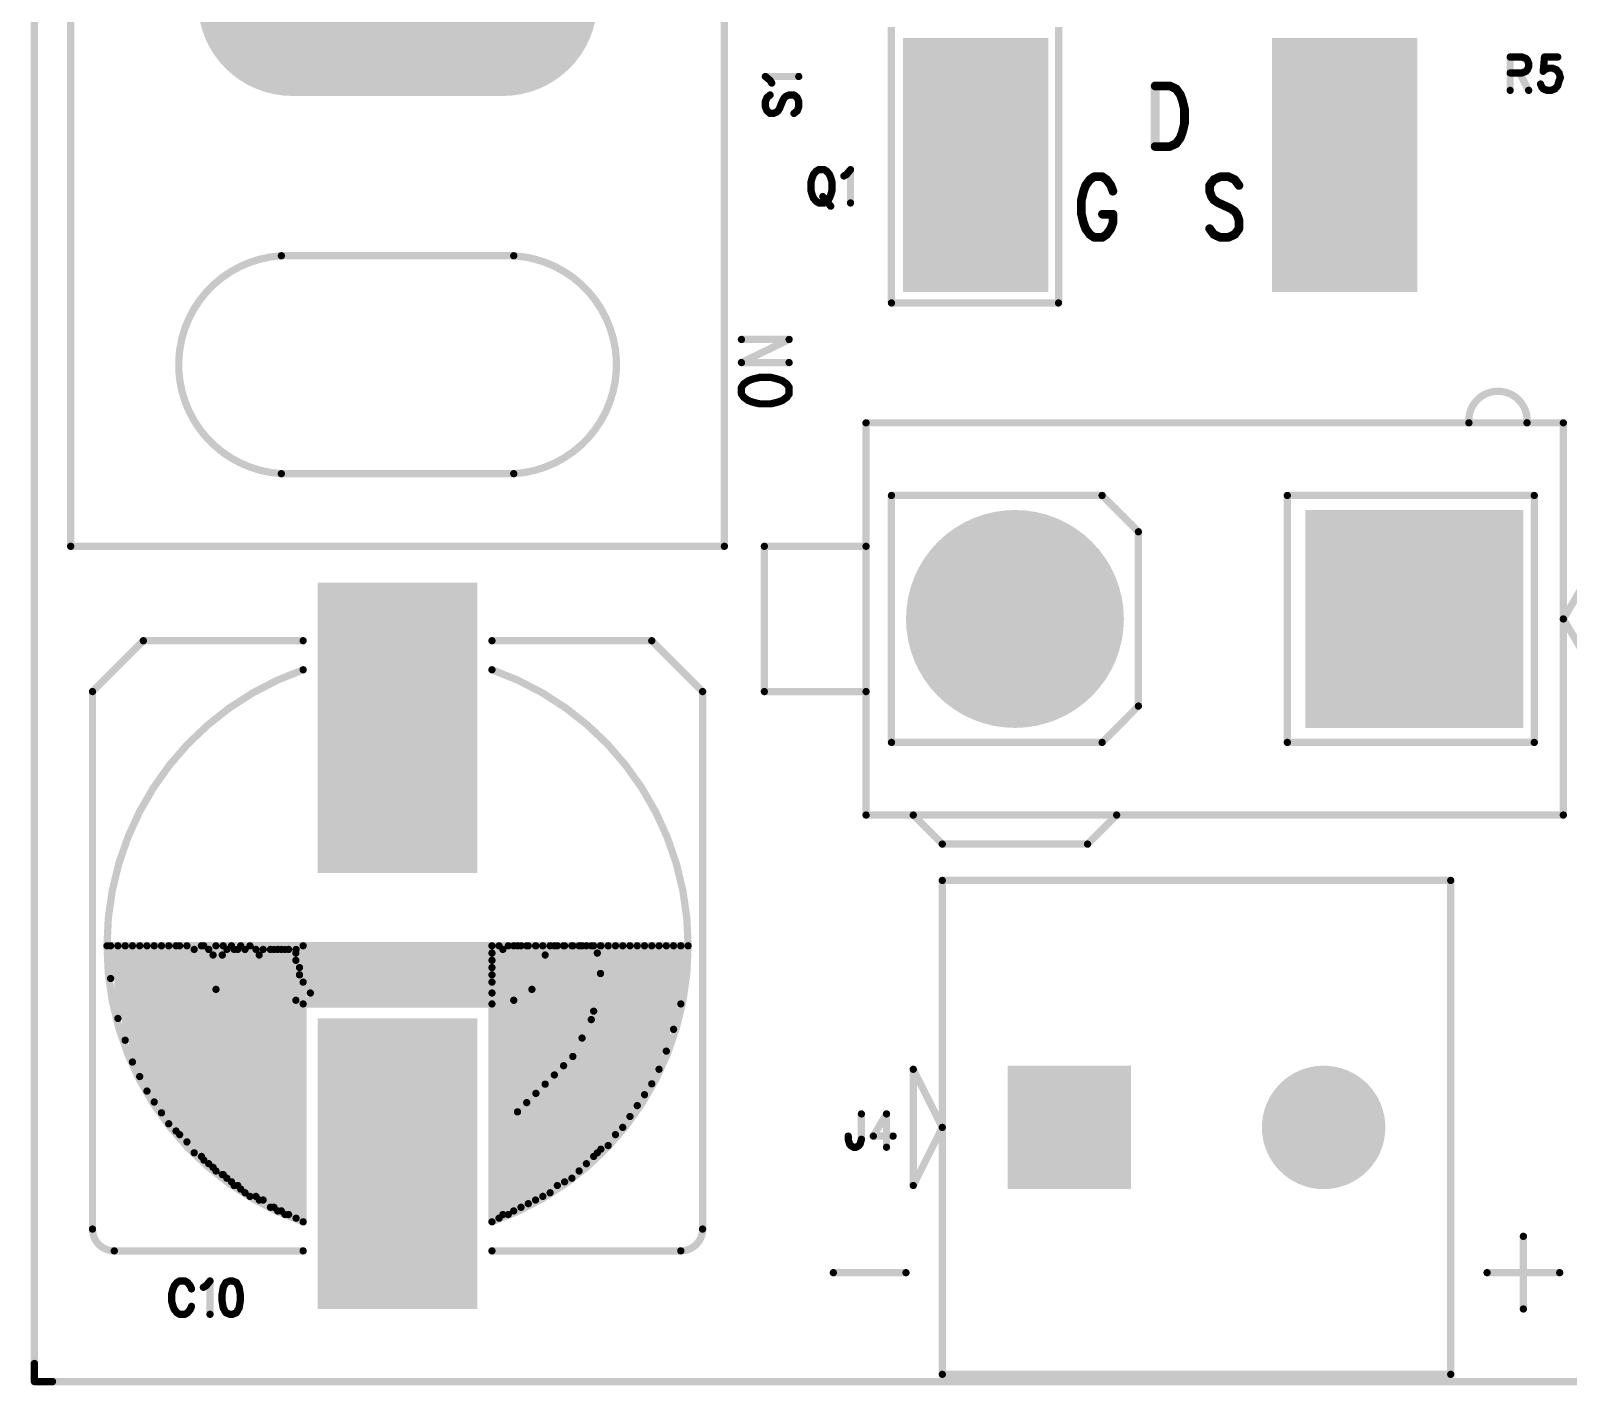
# Model space of a CAD drawing. Extents: x 100 to 134.1, y 89.8 to 141.6.
# Drawn here: x 99.95 to 121.12, y 99.95 to 118.6 of the extents above; entities that cross this region are included whole.
import ezdxf

# ---------------------------------------------------------------- set-up
doc = ezdxf.new("R2010")
doc.units = 0
doc.layers.get('0').update_dxf_attribs({"linetype": 'CONTINUOUS'})
doc.layers.add('MASK-TOP_PHO', color=10, linetype='CONTINUOUS')
doc.layers.add('SILK-TOP_PHO', color=9, linetype='CONTINUOUS')

# ---------------------------------------------------------------- blocks, each defined once
blk = doc.blocks.new('ROUND_1')
at = {"const_width": 0.050038}
blk.add_lwpolyline([(-0.025018, 0, 1), (0.025018, 0, 1)], format="xyb", close=True, dxfattribs=at)
blk = doc.blocks.new('ROUND_114')
at = {"const_width": 0.059944}
blk.add_lwpolyline([(-0.029972, 0, 1), (0.029972, 0, 1)], format="xyb", close=True, dxfattribs=at)
blk = doc.blocks.new('SQUARE_25')
blk.add_solid([(0.85001, 0.85001), (0.85001, -0.85001), (-0.85001, 0.85001), (-0.85001, -0.85001)])
blk = doc.blocks.new('ROUND_26')
at = {"const_width": 0.85001}
blk.add_lwpolyline([(-0.425006, 0, 1), (0.425006, 0, 1)], format="xyb", close=True, dxfattribs=at)
blk = doc.blocks.new('ROUND_39')
at = {"const_width": 1.499996}
blk.add_lwpolyline([(-0.749998, 0, 1), (0.749998, 0, 1)], format="xyb", close=True, dxfattribs=at)
blk = doc.blocks.new('SQUARE_168')
blk.add_solid([(1.499996, 1.499996), (1.499996, -1.499996), (-1.499996, 1.499996), (-1.499996, -1.499996)])
blk = doc.blocks.new('SQUARE_21')
blk.add_solid([(0.999998, 0.999998), (0.999998, -0.999998), (-0.999998, 0.999998), (-0.999998, -0.999998)])
blk = doc.blocks.new('ROUND_24')
at = {"const_width": 1.299972}
blk.add_lwpolyline([(-0.649986, 0, 1), (0.649986, 0, 1)], format="xyb", close=True, dxfattribs=at)
blk = doc.blocks.new('SQUARE_171')
blk.add_solid([(1.099946, 1.099946), (1.099946, -1.099946), (-1.099946, 1.099946), (-1.099946, -1.099946)])

msp = doc.modelspace()

# ---------------------------------------------------------------- linework, layer by layer
at = {"layer": 'MASK-TOP_PHO'}
for points, const_width in [([(100.000054, 141.500098), (100.000054, 100.000054)], 0.100076), ([(103.549958, 119.000016), (106.449876, 119.000016)], 2.599944), ([(112.959896, 116.000022), (112.959896, 117.499892)], 1.999996), ([(118.039896, 116.000022), (118.039896, 117.499892)], 1.999996), ([(105.000044, 108.100114), (105.000044, 109.899958)], 2.199892), ([(105.000044, 102.100126), (105.000044, 103.89997)], 2.199892), ([(100.000054, 100.24999), (100.000054, 100.000054)], 0.100076), ([(100.000054, 100.000054), (133.999986, 100.000054)], 0.100076), ([(100.000054, 100.000054), (100.24999, 100.000054)], 0.100076)]:
    msp.add_lwpolyline(points, dxfattribs=dict(at, const_width=const_width))
at = {"layer": 'SILK-TOP_PHO'}
for points, const_width in [([(100.000054, 141.500098), (100.000054, 100.000054)], 0.100076), ([(100.499926, 111.499904), (100.499926, 126.499874)], 0.100076), ([(109.499908, 126.499874), (109.499908, 111.499904)], 0.100076), ([(111.799878, 114.84991), (111.799878, 118.650004)], 0.100076), ([(114.100102, 118.650004), (114.100102, 114.84991)], 0.100076), ([(120.318276, 118.235984), (120.318276, 117.776498)], 0.100076), ([(120.318276, 118.235984), (120.481852, 118.235984)], 0.100076), ([(120.481852, 118.235984), (120.536462, 118.21414)], 0.100076), ([(120.536462, 118.21414), (120.554496, 118.192296)], 0.100076), ([(120.554496, 118.192296), (120.572784, 118.148354)], 0.100076), ([(120.572784, 118.104666), (120.554496, 118.060978)], 0.100076), ([(120.572784, 118.148354), (120.572784, 118.104666)], 0.100076), ([(120.79097, 118.235984), (120.772682, 118.039134)], 0.100076), ([(120.972834, 118.235984), (120.79097, 118.235984)], 0.100076), ([(120.79097, 118.060978), (120.84558, 118.082822)], 0.100076), ([(120.84558, 118.082822), (120.899936, 118.082822)], 0.100076), ([(120.899936, 118.082822), (120.954546, 118.060978)], 0.100076), ([(110.129574, 117.913658), (110.064042, 117.968268)], 0.100076), ([(110.064042, 117.968268), (110.523528, 117.968268)], 0.100076), ([(110.151672, 117.877336), (110.129574, 117.913658)], 0.100076), ([(120.481852, 118.01729), (120.318276, 118.01729)], 0.100076), ([(120.44553, 118.01729), (120.572784, 117.776498)], 0.100076), ([(120.536462, 118.039134), (120.481852, 118.01729)], 0.100076), ([(120.554496, 118.060978), (120.536462, 118.039134)], 0.100076), ([(120.754648, 117.820186), (120.73636, 117.864128)], 0.100076), ([(120.772682, 118.039134), (120.79097, 118.060978)], 0.100076), ([(120.954546, 118.060978), (120.990868, 118.01729)], 0.100076), ([(120.990868, 117.907816), (120.972834, 117.842284)], 0.100076), ([(120.990868, 118.01729), (121.009156, 117.951504)], 0.100076), ([(121.009156, 117.951504), (120.990868, 117.907816)], 0.100076), ([(110.085886, 117.677184), (110.064042, 117.622828)], 0.100076), ([(110.129574, 117.71376), (110.085886, 117.677184)], 0.100076), ([(110.30458, 117.640862), (110.326678, 117.677184)], 0.100076), ([(110.326678, 117.677184), (110.348522, 117.695472)], 0.100076), ([(110.348522, 117.695472), (110.39221, 117.71376)], 0.100076), ([(110.39221, 117.71376), (110.457742, 117.71376)], 0.100076), ([(110.457742, 117.71376), (110.501684, 117.677184)], 0.100076), ([(110.501684, 117.677184), (110.523528, 117.622828)], 0.100076), ([(115.4303, 117.837458), (115.4303, 117.00383)], 0.119888), ([(115.4303, 117.837458), (115.63223, 117.837458)], 0.119888), ([(115.63223, 117.837458), (115.718844, 117.79758)], 0.119888), ([(115.718844, 117.79758), (115.776502, 117.718332)], 0.119888), ([(115.776502, 117.718332), (115.805458, 117.63883)], 0.119888), ([(115.805458, 117.63883), (115.834414, 117.519958)], 0.119888), ([(120.772682, 117.798342), (120.754648, 117.820186)], 0.100076), ([(120.827292, 117.776498), (120.772682, 117.798342)], 0.100076), ([(120.881902, 117.776498), (120.827292, 117.776498)], 0.100076), ([(120.936258, 117.798342), (120.881902, 117.776498)], 0.100076), ([(120.972834, 117.842284), (120.936258, 117.798342)], 0.100076), ([(110.064042, 117.622828), (110.064042, 117.54993)], 0.100076), ([(110.064042, 117.54993), (110.085886, 117.495574)], 0.100076), ([(110.085886, 117.495574), (110.129574, 117.458998)], 0.100076), ([(110.129574, 117.458998), (110.173516, 117.458998)], 0.100076), ([(110.173516, 117.458998), (110.217204, 117.477286)], 0.100076), ([(110.217204, 117.477286), (110.239048, 117.495574)], 0.100076), ([(110.239048, 117.495574), (110.260892, 117.531896)], 0.100076), ([(110.260892, 117.531896), (110.30458, 117.640862)], 0.100076), ([(110.501684, 117.495574), (110.457742, 117.458998)], 0.100076), ([(110.523528, 117.54993), (110.501684, 117.495574)], 0.100076), ([(110.523528, 117.622828), (110.523528, 117.54993)], 0.100076), ([(115.834414, 117.519958), (115.834414, 117.32133)], 0.119888), ([(115.834414, 117.32133), (115.805458, 117.202458)], 0.119888), ([(115.63223, 117.00383), (115.4303, 117.00383)], 0.119888), ([(115.718844, 117.043708), (115.63223, 117.00383)], 0.119888), ([(115.776502, 117.122956), (115.718844, 117.043708)], 0.119888), ([(115.805458, 117.202458), (115.776502, 117.122956)], 0.119888), ([(110.727236, 116.62029), (110.709202, 116.576602)], 0.100076), ([(110.763558, 116.663978), (110.727236, 116.62029)], 0.100076), ([(110.79988, 116.685822), (110.763558, 116.663978)], 0.100076), ([(110.872778, 116.685822), (110.79988, 116.685822)], 0.100076), ([(110.9091, 116.663978), (110.872778, 116.685822)], 0.100076), ([(110.945422, 116.62029), (110.9091, 116.663978)], 0.100076), ([(110.96371, 116.576602), (110.945422, 116.62029)], 0.100076), ([(111.145574, 116.598446), (111.181896, 116.62029)], 0.100076), ([(111.181896, 116.62029), (111.236252, 116.685822)], 0.100076), ([(111.236252, 116.685822), (111.236252, 116.22659)], 0.100076), ([(114.589052, 116.58727), (114.53114, 116.547646)], 0.119888), ([(114.704368, 116.58727), (114.589052, 116.58727)], 0.119888), ([(114.76228, 116.547646), (114.704368, 116.58727)], 0.119888), ([(116.324634, 116.58727), (116.23802, 116.547646)], 0.119888), ([(116.43995, 116.58727), (116.324634, 116.58727)], 0.119888), ([(116.526564, 116.547646), (116.43995, 116.58727)], 0.119888), ([(110.709202, 116.576602), (110.690914, 116.510816)], 0.100076), ([(110.690914, 116.510816), (110.690914, 116.401596)], 0.100076), ([(110.690914, 116.401596), (110.709202, 116.336064)], 0.100076), ([(110.981744, 116.510816), (110.96371, 116.576602)], 0.100076), ([(110.96371, 116.336064), (110.981744, 116.401596)], 0.100076), ([(110.981744, 116.401596), (110.981744, 116.510816)], 0.100076), ([(114.44478, 116.388896), (114.415824, 116.26977)], 0.119888), ([(114.473482, 116.468398), (114.44478, 116.388896)], 0.119888), ([(114.53114, 116.547646), (114.473482, 116.468398)], 0.119888), ([(114.819938, 116.468398), (114.76228, 116.547646)], 0.119888), ([(114.84864, 116.388896), (114.819938, 116.468398)], 0.119888), ([(116.23802, 116.547646), (116.180108, 116.468398)], 0.119888), ([(116.180108, 116.468398), (116.180108, 116.388896)], 0.119888), ([(116.180108, 116.388896), (116.209064, 116.309648)], 0.119888), ([(116.584222, 116.468398), (116.526564, 116.547646)], 0.119888), ([(110.709202, 116.336064), (110.727236, 116.292122)], 0.100076), ([(110.727236, 116.292122), (110.763558, 116.248434)], 0.100076), ([(110.763558, 116.248434), (110.79988, 116.22659)], 0.100076), ([(110.79988, 116.22659), (110.872778, 116.22659)], 0.100076), ([(110.85449, 116.313966), (110.96371, 116.182902)], 0.100076), ([(110.872778, 116.22659), (110.9091, 116.248434)], 0.100076), ([(110.9091, 116.248434), (110.945422, 116.292122)], 0.100076), ([(110.945422, 116.292122), (110.96371, 116.336064)], 0.100076), ([(114.415824, 116.26977), (114.415824, 116.071396)], 0.119888), ([(116.209064, 116.309648), (116.23802, 116.26977)], 0.119888), ([(116.23802, 116.26977), (116.295678, 116.230146)], 0.119888), ([(116.295678, 116.230146), (116.468906, 116.150898)], 0.119888), ([(116.468906, 116.150898), (116.526564, 116.11102)], 0.119888), ([(114.415824, 116.071396), (114.44478, 115.95227)], 0.119888), ([(114.44478, 115.95227), (114.473482, 115.873022)], 0.119888), ([(114.704368, 116.071396), (114.84864, 116.071396)], 0.119888), ([(114.819938, 115.873022), (114.84864, 115.95227)], 0.119888), ([(114.84864, 115.95227), (114.84864, 116.071396)], 0.119888), ([(116.526564, 116.11102), (116.55552, 116.071396)], 0.119888), ([(116.55552, 116.071396), (116.584222, 115.992148)], 0.119888), ([(116.584222, 115.992148), (116.584222, 115.873022)], 0.119888), ([(114.473482, 115.873022), (114.53114, 115.79352)], 0.119888), ([(114.53114, 115.79352), (114.589052, 115.753896)], 0.119888), ([(114.589052, 115.753896), (114.704368, 115.753896)], 0.119888), ([(114.704368, 115.753896), (114.76228, 115.79352)], 0.119888), ([(114.76228, 115.79352), (114.819938, 115.873022)], 0.119888), ([(116.23802, 115.79352), (116.180108, 115.873022)], 0.119888), ([(116.324634, 115.753896), (116.23802, 115.79352)], 0.119888), ([(116.43995, 115.753896), (116.324634, 115.753896)], 0.119888), ([(116.526564, 115.79352), (116.43995, 115.753896)], 0.119888), ([(116.584222, 115.873022), (116.526564, 115.79352)], 0.119888), ([(103.400098, 115.499896), (106.59999, 115.499896)], 0.100076), ([(114.100102, 114.84991), (111.799878, 114.84991)], 0.100076), ([(109.73435, 114.02949), (110.390686, 114.347752)], 0.100076), ([(109.73435, 114.347752), (110.390686, 114.347752)], 0.100076), ([(109.73435, 114.02949), (110.390686, 114.02949)], 0.100076), ([(109.765592, 113.734088), (109.73435, 113.688622)], 0.100076), ([(109.73435, 113.688622), (109.73435, 113.59769)], 0.100076), ([(109.828076, 113.779554), (109.765592, 113.734088)], 0.100076), ([(109.89056, 113.80216), (109.828076, 113.779554)], 0.100076), ([(109.984286, 113.82502), (109.89056, 113.80216)], 0.100076), ([(110.14075, 113.82502), (109.984286, 113.82502)], 0.100076), ([(110.234476, 113.80216), (110.14075, 113.82502)], 0.100076), ([(110.29696, 113.779554), (110.234476, 113.80216)], 0.100076), ([(110.359444, 113.734088), (110.29696, 113.779554)], 0.100076), ([(110.390686, 113.688622), (110.359444, 113.734088)], 0.100076), ([(110.390686, 113.59769), (110.390686, 113.688622)], 0.100076), ([(109.73435, 113.59769), (109.765592, 113.552224)], 0.100076), ([(109.765592, 113.552224), (109.828076, 113.506758)], 0.100076), ([(109.828076, 113.506758), (109.89056, 113.484152)], 0.100076), ([(109.89056, 113.484152), (109.984286, 113.461292)], 0.100076), ([(109.984286, 113.461292), (110.14075, 113.461292)], 0.100076), ([(110.14075, 113.461292), (110.234476, 113.484152)], 0.100076), ([(110.234476, 113.484152), (110.29696, 113.506758)], 0.100076), ([(110.29696, 113.506758), (110.359444, 113.552224)], 0.100076), ([(110.359444, 113.552224), (110.390686, 113.59769)], 0.100076), ([(111.45012, 107.799886), (111.45012, 113.199926)], 0.100076), ([(111.45012, 113.199926), (121.05005, 113.199926)], 0.100076), ([(121.05005, 113.199926), (121.05005, 107.799886)], 0.100076), ([(106.59999, 112.499902), (103.400098, 112.499902)], 0.100076), ([(111.799878, 108.799884), (111.799878, 112.199928)], 0.100076), ([(111.799878, 112.199928), (114.70005, 112.199928)], 0.100076), ([(114.70005, 112.199928), (115.199922, 111.700056)], 0.100076), ([(117.249956, 108.799884), (117.249956, 112.199928)], 0.100076), ([(117.249956, 112.199928), (120.65, 112.199928)], 0.100076), ([(120.65, 112.199928), (120.65, 108.799884)], 0.100076), ([(115.199922, 111.700056), (115.199922, 109.30001)], 0.100076), ([(121.05005, 110.499906), (121.700036, 111.59998)], 0.100076), ([(109.499908, 111.499904), (100.499926, 111.499904)], 0.100076), ([(110.050072, 109.499908), (110.050072, 111.499904)], 0.100076), ([(110.050072, 111.499904), (111.45012, 111.499904)], 0.100076), ([(111.45012, 111.499904), (111.45012, 109.499908)], 0.100076), ([(121.700036, 109.400086), (121.05005, 110.499906)], 0.100076), ([(101.499924, 110.199932), (100.7999, 109.499908)], 0.100076), ([(103.700072, 110.199932), (101.499924, 110.199932)], 0.100076), ([(108.49991, 110.199932), (106.300016, 110.199932)], 0.100076), ([(109.199934, 109.499908), (108.49991, 110.199932)], 0.100076), ([(100.7999, 109.499908), (100.7999, 102.100126)], 0.100076), ([(109.199934, 102.100126), (109.199934, 109.499908)], 0.100076), ([(111.45012, 109.499908), (110.050072, 109.499908)], 0.100076), ([(115.199922, 109.30001), (114.70005, 108.799884)], 0.100076), ([(114.70005, 108.799884), (111.799878, 108.799884)], 0.100076), ([(120.65, 108.799884), (117.249956, 108.799884)], 0.100076), ([(121.05005, 107.799886), (111.45012, 107.799886)], 0.100076), ([(112.100106, 107.799886), (112.499902, 107.40009)], 0.100076), ([(114.499898, 107.40009), (114.899948, 107.799886)], 0.100076), ([(112.499902, 107.40009), (114.499898, 107.40009)], 0.100076), ([(112.499902, 100.099876), (112.499902, 106.899964)], 0.100076), ([(112.499902, 106.899964), (119.499888, 106.899964)], 0.100076), ([(119.499888, 106.899964), (119.499888, 100.099876)], 0.100076), ([(101.000052, 106.000042), (109.000036, 106.000042)], 0.100076), ([(101.05009, 106.000042), (101.05009, 105.549954)], 0.100076), ([(101.149912, 106.000042), (101.149912, 105.000044)], 0.100076), ([(101.249988, 106.000042), (101.249988, 104.70007)], 0.100076), ([(101.350064, 106.000042), (101.350064, 104.400096)], 0.100076), ([(101.449886, 106.000042), (101.449886, 104.199944)], 0.100076), ([(101.549962, 106.000042), (101.549962, 104.000046)], 0.100076), ([(101.650038, 106.000042), (101.650038, 103.849932)], 0.100076), ([(101.750114, 106.000042), (101.750114, 103.700072)], 0.100076), ([(101.849936, 106.000042), (101.849936, 103.549958)], 0.100076), ([(101.950012, 106.000042), (101.950012, 103.449882)], 0.100076), ([(102.00005, 106.000042), (102.00005, 103.400098)], 0.100076), ([(102.100126, 106.000042), (102.100126, 103.300022)], 0.100076), ([(102.300024, 106.000042), (102.300024, 103.100124)], 0.100076), ([(102.333044, 106.000042), (102.333044, 103.050086)], 0.100076), ([(102.499922, 106.000042), (102.499922, 102.899972)], 0.100076), ([(102.599998, 106.000042), (102.599998, 102.849934)], 0.100076), ([(102.714044, 106.000042), (102.714044, 102.750112)], 0.100076), ([(102.841044, 106.000042), (102.841044, 102.650036)], 0.100076), ([(102.968044, 106.000042), (102.968044, 102.54996)], 0.100076), ([(103.700072, 102.199948), (103.700072, 106.000042)], 0.100076), ([(106.300016, 102.199948), (106.300016, 106.000042)], 0.100076), ([(106.397044, 106.000042), (106.397044, 102.249986)], 0.100076), ([(106.524044, 106.000042), (106.524044, 102.300024)], 0.100076), ([(106.59999, 102.350062), (106.59999, 106.000042)], 0.100076), ([(106.651044, 106.000042), (106.651044, 103.714042)], 0.100076), ([(106.700066, 106.000042), (106.700066, 102.4001)], 0.100076), ([(106.778044, 106.000042), (106.778044, 103.841042)], 0.100076), ([(106.799888, 106.000042), (106.799888, 102.449884)], 0.100076), ([(106.899964, 102.499922), (106.899964, 106.000042)], 0.100076), ([(106.905044, 106.000042), (106.905044, 103.968042)], 0.100076), ([(107.00004, 106.000042), (107.00004, 102.54996)], 0.100076), ([(107.100116, 102.599998), (107.100116, 106.000042)], 0.100076), ([(107.159044, 106.000042), (107.159044, 104.222042)], 0.100076), ([(107.199938, 106.000042), (107.199938, 102.700074)], 0.100076), ([(107.286044, 106.000042), (107.286044, 104.349042)], 0.100076), ([(107.300014, 102.750112), (107.300014, 106.000042)], 0.100076), ([(107.40009, 106.000042), (107.40009, 102.799896)], 0.100076), ([(107.413044, 106.000042), (107.413044, 104.476042)], 0.100076), ([(107.499912, 102.899972), (107.499912, 106.000042)], 0.100076), ([(107.540044, 106.000042), (107.540044, 104.730042)], 0.100076), ([(107.599988, 106.000042), (107.599988, 103.000048)], 0.100076), ([(107.667044, 106.000042), (107.667044, 104.984042)], 0.100076), ([(107.700064, 106.000042), (107.700064, 105.10012)], 0.100076), ([(107.700064, 103.100124), (107.700064, 106.000042)], 0.100076), ([(107.794044, 106.000042), (107.794044, 105.619042)], 0.100076), ([(107.799886, 106.000042), (107.799886, 103.199946)], 0.100076), ([(107.899962, 106.000042), (107.899962, 103.249984)], 0.100076), ([(108.000038, 106.000042), (108.000038, 103.400098)], 0.100076), ([(108.100114, 106.000042), (108.100114, 103.49992)], 0.100076), ([(108.199936, 106.000042), (108.199936, 103.650034)], 0.100076), ([(108.300012, 106.000042), (108.300012, 103.799894)], 0.100076), ([(108.400088, 106.000042), (108.400088, 103.950008)], 0.100076), ([(108.49991, 106.000042), (108.49991, 104.100122)], 0.100076), ([(108.599986, 106.000042), (108.599986, 104.30002)], 0.100076), ([(108.700062, 106.000042), (108.700062, 104.549956)], 0.100076), ([(108.799884, 106.000042), (108.799884, 104.84993)], 0.100076), ([(108.89996, 106.000042), (108.89996, 105.199942)], 0.100076), ([(102.199948, 103.149908), (102.199948, 105.950004)], 0.100076), ([(102.4001, 103.000048), (102.4001, 105.950004)], 0.100076), ([(102.460044, 105.873042), (102.460044, 102.95001)], 0.100076), ([(102.587044, 105.873042), (102.587044, 102.849934)], 0.100076), ([(102.650036, 102.799896), (102.650036, 105.950004)], 0.100076), ([(102.750112, 105.950004), (102.750112, 102.700074)], 0.100076), ([(102.799896, 102.700074), (102.799896, 105.950004)], 0.100076), ([(102.899972, 102.599998), (102.899972, 105.950004)], 0.100076), ([(103.050086, 105.950004), (103.050086, 102.54996)], 0.100076), ([(103.095044, 105.873042), (103.095044, 102.499922)], 0.100076), ([(103.149908, 102.499922), (103.149908, 105.950004)], 0.100076), ([(103.249984, 105.950004), (103.249984, 102.4001)], 0.100076), ([(103.298244, 105.949242), (103.298244, 102.4001)], 0.100076), ([(103.35006, 105.950004), (103.35006, 102.350062)], 0.100076), ([(103.400098, 102.350062), (103.400098, 105.950004)], 0.100076), ([(103.450644, 105.949242), (103.450644, 102.300024)], 0.100076), ([(103.49992, 102.300024), (103.49992, 105.950004)], 0.100076), ([(103.599996, 105.899966), (106.300016, 105.899966)], 0.100076), ([(103.599996, 105.79989), (106.300016, 105.79989)], 0.100076), ([(103.603044, 105.949242), (103.603044, 102.249986)], 0.100076), ([(106.449876, 105.950004), (106.449876, 102.300024)], 0.100076), ([(107.032044, 105.873042), (107.032044, 104.095042)], 0.100076), ([(107.750102, 103.149908), (107.750102, 105.899966)], 0.100076), ([(103.650034, 105.700068), (106.300016, 105.700068)], 0.100076), ([(103.650034, 105.599992), (106.300016, 105.599992)], 0.100076), ([(102.499922, 105.400094), (106.849926, 105.400094)], 0.100076), ([(103.700072, 105.499916), (106.300016, 105.499916)], 0.100076), ([(103.599996, 105.24998), (106.59999, 105.24998)], 0.100076), ([(103.700072, 105.199942), (106.300016, 105.199942)], 0.100076), ([(103.799894, 105.350056), (106.300016, 105.350056)], 0.100076), ([(112.499902, 103.49992), (112.100106, 104.30002)], 0.100076), ([(112.100106, 104.30002), (112.100106, 102.700074)], 0.100076), ([(111.386366, 103.685848), (111.386366, 103.335836)], 0.100076), ([(111.731806, 103.685848), (111.549942, 103.379778)], 0.100076), ([(111.731806, 103.685848), (111.731806, 103.226616)], 0.100076), ([(112.100106, 102.700074), (112.499902, 103.49992)], 0.100076), ([(111.204502, 103.335836), (111.204502, 103.379778)], 0.100076), ([(111.22279, 103.270304), (111.204502, 103.335836)], 0.100076), ([(111.240824, 103.24846), (111.22279, 103.270304)], 0.100076), ([(111.277146, 103.226616), (111.240824, 103.24846)], 0.100076), ([(111.350044, 103.24846), (111.313722, 103.226616)], 0.100076), ([(111.368078, 103.270304), (111.350044, 103.24846)], 0.100076), ([(111.386366, 103.335836), (111.368078, 103.270304)], 0.100076), ([(111.549942, 103.379778), (111.822738, 103.379778)], 0.100076), ([(111.313722, 103.226616), (111.277146, 103.226616)], 0.100076), ([(120.499886, 102.00005), (120.499886, 101.000052)], 0.100076), ([(101.099874, 101.799898), (103.700072, 101.799898)], 0.100076), ([(106.300016, 101.799898), (108.89996, 101.799898)], 0.100076), ([(101.963728, 101.364034), (101.927152, 101.320346)], 0.100076), ([(102.00005, 101.385878), (101.963728, 101.364034)], 0.100076), ([(102.072694, 101.385878), (102.00005, 101.385878)], 0.100076), ([(102.109016, 101.364034), (102.072694, 101.385878)], 0.100076), ([(102.145338, 101.320346), (102.109016, 101.364034)], 0.100076), ([(102.363524, 101.320346), (102.418134, 101.385878)], 0.100076), ([(102.418134, 101.385878), (102.418134, 100.926646)], 0.100076), ([(102.63632, 101.364034), (102.599998, 101.298502)], 0.100076), ([(102.69093, 101.385878), (102.63632, 101.364034)], 0.100076), ([(102.727252, 101.385878), (102.69093, 101.385878)], 0.100076), ([(102.781862, 101.364034), (102.727252, 101.385878)], 0.100076), ([(102.818184, 101.298502), (102.781862, 101.364034)], 0.100076), ([(111.000032, 101.499924), (112.00003, 101.499924)], 0.100076), ([(120.000014, 101.499924), (121.000012, 101.499924)], 0.100076), ([(101.909118, 101.276658), (101.89083, 101.210872)], 0.100076), ([(101.89083, 101.210872), (101.89083, 101.101652)], 0.100076), ([(101.927152, 101.320346), (101.909118, 101.276658)], 0.100076), ([(102.163626, 101.276658), (102.145338, 101.320346)], 0.100076), ([(102.327202, 101.298502), (102.363524, 101.320346)], 0.100076), ([(102.599998, 101.298502), (102.58171, 101.189028)], 0.100076), ([(102.58171, 101.189028), (102.58171, 101.123496)], 0.100076), ([(102.836472, 101.189028), (102.818184, 101.298502)], 0.100076), ([(102.836472, 101.123496), (102.836472, 101.189028)], 0.100076), ([(101.89083, 101.101652), (101.909118, 101.035866)], 0.100076), ([(101.909118, 101.035866), (101.927152, 100.992178)], 0.100076), ([(101.927152, 100.992178), (101.963728, 100.94849)], 0.100076), ([(101.963728, 100.94849), (102.00005, 100.926646)], 0.100076), ([(102.00005, 100.926646), (102.072694, 100.926646)], 0.100076), ([(102.072694, 100.926646), (102.109016, 100.94849)], 0.100076), ([(102.109016, 100.94849), (102.145338, 100.992178)], 0.100076), ([(102.145338, 100.992178), (102.163626, 101.035866)], 0.100076), ([(102.58171, 101.123496), (102.599998, 101.014022)], 0.100076), ([(102.599998, 101.014022), (102.63632, 100.94849)], 0.100076), ([(102.63632, 100.94849), (102.69093, 100.926646)], 0.100076), ([(102.69093, 100.926646), (102.727252, 100.926646)], 0.100076), ([(102.727252, 100.926646), (102.781862, 100.94849)], 0.100076), ([(102.781862, 100.94849), (102.818184, 101.014022)], 0.100076), ([(102.818184, 101.014022), (102.836472, 101.123496)], 0.100076), ([(100.000054, 100.24999), (100.000054, 100.000054)], 0.100076), ([(119.499888, 100.099876), (112.499902, 100.099876)], 0.100076), ([(100.000054, 100.000054), (133.999986, 100.000054)], 0.100076), ([(100.000054, 100.000054), (100.24999, 100.000054)], 0.100076)]:
    msp.add_lwpolyline(points, dxfattribs=dict(at, const_width=const_width))
at = {"layer": 'SILK-TOP_PHO', "const_width": 0.100076}
for points in [[(103.400098, 115.499896, 0.9423286), (103.400098, 112.499902)], [(106.599736, 112.499902, 0.942488), (106.599736, 115.499896)], [(120.549924, 113.200434, 1.0870165), (119.750078, 113.199672)], [(103.700326, 109.800136, 0.7106617), (103.700326, 102.199948)], [(106.299762, 102.199948, 0.7106617), (106.299762, 109.800136)], [(100.7999, 102.100126, 0.4142155), (101.099874, 101.799898)], [(108.89996, 101.799898, 0.4142155), (109.199934, 102.100126)]]:
    msp.add_lwpolyline(points, format="xyb", dxfattribs=at)

# ---------------------------------------------------------------- block references
at = {"layer": 'MASK-TOP_PHO'}
for name, p in [('ROUND_24', (103.549958, 119.000016)), ('ROUND_24', (106.449876, 119.000016)), ('SQUARE_21', (112.959896, 117.499892)), ('SQUARE_21', (118.039896, 117.499892)), ('SQUARE_21', (112.959896, 116.000022)), ('SQUARE_21', (118.039896, 116.000022)), ('ROUND_39', (113.4999, 110.499906)), ('SQUARE_168', (119.000016, 110.499906)), ('SQUARE_171', (105.000044, 109.899958)), ('SQUARE_171', (105.000044, 108.100114)), ('SQUARE_171', (105.000044, 103.89997)), ('SQUARE_25', (114.249962, 103.49992)), ('ROUND_26', (117.750082, 103.49992)), ('SQUARE_171', (105.000044, 102.100126)), ('ROUND_1', (100.000054, 100.24999)), ('ROUND_1', (100.000054, 100.000054)), ('ROUND_1', (100.000054, 100.000054)), ('ROUND_1', (100.000054, 100.000054)), ('ROUND_1', (100.24999, 100.000054))]:
    msp.add_blockref(name, p, dxfattribs=at)
at = {"layer": 'SILK-TOP_PHO'}
for name, p in [('ROUND_1', (120.318276, 118.235984)), ('ROUND_1', (120.318276, 118.235984)), ('ROUND_1', (120.481852, 118.235984)), ('ROUND_1', (120.536462, 118.21414)), ('ROUND_1', (120.554496, 118.192296)), ('ROUND_1', (120.572784, 118.148354)), ('ROUND_1', (120.572784, 118.104666)), ('ROUND_1', (120.79097, 118.235984)), ('ROUND_1', (120.84558, 118.082822)), ('ROUND_1', (120.899936, 118.082822)), ('ROUND_1', (120.972834, 118.235984)), ('ROUND_1', (110.064042, 117.968268)), ('ROUND_1', (110.129574, 117.913658)), ('ROUND_1', (110.151672, 117.877336)), ('ROUND_1', (110.523528, 117.968268)), ('ROUND_1', (120.318276, 118.01729)), ('ROUND_1', (120.44553, 118.01729)), ('ROUND_1', (120.481852, 118.01729)), ('ROUND_1', (120.536462, 118.039134)), ('ROUND_1', (120.554496, 118.060978)), ('ROUND_1', (120.73636, 117.864128)), ('ROUND_1', (120.772682, 118.039134)), ('ROUND_1', (120.79097, 118.060978)), ('ROUND_1', (120.954546, 118.060978)), ('ROUND_1', (120.990868, 118.01729)), ('ROUND_1', (120.990868, 117.907816)), ('ROUND_1', (121.009156, 117.951504)), ('ROUND_1', (110.085886, 117.677184)), ('ROUND_1', (110.129574, 117.71376)), ('ROUND_1', (110.326678, 117.677184)), ('ROUND_1', (110.348522, 117.695472)), ('ROUND_1', (110.39221, 117.71376)), ('ROUND_1', (110.457742, 117.71376)), ('ROUND_1', (110.501684, 117.677184)), ('ROUND_114', (115.4303, 117.837458)), ('ROUND_114', (115.4303, 117.837458)), ('ROUND_114', (115.63223, 117.837458)), ('ROUND_114', (115.718844, 117.79758)), ('ROUND_114', (115.776502, 117.718332)), ('ROUND_114', (115.805458, 117.63883)), ('ROUND_1', (120.318276, 117.776498)), ('ROUND_1', (120.572784, 117.776498)), ('ROUND_1', (120.754648, 117.820186)), ('ROUND_1', (120.754648, 117.820186)), ('ROUND_1', (120.772682, 117.798342)), ('ROUND_1', (120.827292, 117.776498)), ('ROUND_1', (120.881902, 117.776498)), ('ROUND_1', (120.936258, 117.798342)), ('ROUND_1', (120.972834, 117.842284)), ('ROUND_1', (110.064042, 117.622828)), ('ROUND_1', (110.064042, 117.54993)), ('ROUND_1', (110.085886, 117.495574)), ('ROUND_1', (110.129574, 117.458998)), ('ROUND_1', (110.173516, 117.458998)), ('ROUND_1', (110.217204, 117.477286)), ('ROUND_1', (110.239048, 117.495574)), ('ROUND_1', (110.260892, 117.531896)), ('ROUND_1', (110.30458, 117.640862)), ('ROUND_1', (110.457742, 117.458998)), ('ROUND_1', (110.501684, 117.495574)), ('ROUND_1', (110.523528, 117.622828)), ('ROUND_1', (110.523528, 117.54993)), ('ROUND_114', (115.834414, 117.519958)), ('ROUND_114', (115.834414, 117.32133)), ('ROUND_114', (115.4303, 117.00383)), ('ROUND_114', (115.4303, 117.00383)), ('ROUND_114', (115.63223, 117.00383)), ('ROUND_114', (115.718844, 117.043708)), ('ROUND_114', (115.776502, 117.122956)), ('ROUND_114', (115.805458, 117.202458)), ('ROUND_1', (110.727236, 116.62029)), ('ROUND_1', (110.763558, 116.663978)), ('ROUND_1', (110.79988, 116.685822)), ('ROUND_1', (110.79988, 116.685822)), ('ROUND_1', (110.872778, 116.685822)), ('ROUND_1', (110.9091, 116.663978)), ('ROUND_1', (110.945422, 116.62029)), ('ROUND_1', (111.145574, 116.598446)), ('ROUND_1', (111.181896, 116.62029)), ('ROUND_1', (111.236252, 116.685822)), ('ROUND_114', (114.589052, 116.58727)), ('ROUND_114', (114.704368, 116.58727)), ('ROUND_114', (116.324634, 116.58727)), ('ROUND_114', (116.43995, 116.58727)), ('ROUND_1', (110.690914, 116.510816)), ('ROUND_1', (110.690914, 116.401596)), ('ROUND_1', (110.709202, 116.576602)), ('ROUND_1', (110.96371, 116.576602)), ('ROUND_1', (110.981744, 116.510816)), ('ROUND_1', (110.981744, 116.401596)), ('ROUND_114', (114.44478, 116.388896)), ('ROUND_114', (114.473482, 116.468398)), ('ROUND_114', (114.53114, 116.547646)), ('ROUND_114', (114.76228, 116.547646)), ('ROUND_114', (114.819938, 116.468398)), ('ROUND_114', (114.84864, 116.388896)), ('ROUND_114', (116.180108, 116.468398)), ('ROUND_114', (116.180108, 116.388896)), ('ROUND_114', (116.23802, 116.547646)), ('ROUND_114', (116.526564, 116.547646)), ('ROUND_114', (116.584222, 116.468398)), ('ROUND_1', (110.709202, 116.336064)), ('ROUND_1', (110.709202, 116.336064)), ('ROUND_1', (110.727236, 116.292122)), ('ROUND_1', (110.763558, 116.248434)), ('ROUND_1', (110.79988, 116.22659)), ('ROUND_1', (110.85449, 116.313966)), ('ROUND_1', (110.872778, 116.22659)), ('ROUND_1', (110.9091, 116.248434)), ('ROUND_1', (110.945422, 116.292122)), ('ROUND_1', (110.96371, 116.336064)), ('ROUND_1', (110.96371, 116.336064)), ('ROUND_1', (110.96371, 116.182902)), ('ROUND_1', (111.236252, 116.22659)), ('ROUND_114', (114.415824, 116.26977)), ('ROUND_114', (116.209064, 116.309648)), ('ROUND_114', (116.23802, 116.26977)), ('ROUND_114', (116.295678, 116.230146)), ('ROUND_114', (116.468906, 116.150898)), ('ROUND_114', (114.415824, 116.071396)), ('ROUND_114', (114.44478, 115.95227)), ('ROUND_114', (114.704368, 116.071396)), ('ROUND_114', (114.84864, 116.071396)), ('ROUND_114', (114.84864, 116.071396)), ('ROUND_114', (114.84864, 115.95227)), ('ROUND_114', (116.526564, 116.11102)), ('ROUND_114', (116.55552, 116.071396)), ('ROUND_114', (116.584222, 115.992148)), ('ROUND_114', (114.473482, 115.873022)), ('ROUND_114', (114.53114, 115.79352)), ('ROUND_114', (114.589052, 115.753896)), ('ROUND_114', (114.704368, 115.753896)), ('ROUND_114', (114.76228, 115.79352)), ('ROUND_114', (114.819938, 115.873022)), ('ROUND_114', (116.180108, 115.873022)), ('ROUND_114', (116.23802, 115.79352)), ('ROUND_114', (116.324634, 115.753896)), ('ROUND_114', (116.43995, 115.753896)), ('ROUND_114', (116.526564, 115.79352)), ('ROUND_114', (116.584222, 115.873022)), ('ROUND_1', (103.400098, 115.499896)), ('ROUND_1', (103.400098, 115.499896)), ('ROUND_1', (106.599736, 115.499896)), ('ROUND_1', (106.59999, 115.499896)), ('ROUND_1', (111.799878, 114.84991)), ('ROUND_1', (114.100102, 114.84991)), ('ROUND_1', (109.73435, 114.347752)), ('ROUND_1', (110.390686, 114.347752)), ('ROUND_1', (110.390686, 114.347752)), ('ROUND_1', (109.73435, 114.02949)), ('ROUND_1', (109.73435, 114.02949)), ('ROUND_1', (110.390686, 114.02949)), ('ROUND_1', (109.73435, 113.688622)), ('ROUND_1', (109.765592, 113.734088)), ('ROUND_1', (109.828076, 113.779554)), ('ROUND_1', (109.89056, 113.80216)), ('ROUND_1', (109.984286, 113.82502)), ('ROUND_1', (110.14075, 113.82502)), ('ROUND_1', (110.234476, 113.80216)), ('ROUND_1', (110.29696, 113.779554)), ('ROUND_1', (110.359444, 113.734088)), ('ROUND_1', (110.390686, 113.688622)), ('ROUND_1', (109.73435, 113.59769)), ('ROUND_1', (109.73435, 113.59769)), ('ROUND_1', (109.765592, 113.552224)), ('ROUND_1', (109.828076, 113.506758)), ('ROUND_1', (109.89056, 113.484152)), ('ROUND_1', (109.984286, 113.461292)), ('ROUND_1', (110.14075, 113.461292)), ('ROUND_1', (110.234476, 113.484152)), ('ROUND_1', (110.29696, 113.506758)), ('ROUND_1', (110.359444, 113.552224)), ('ROUND_1', (110.390686, 113.59769)), ('ROUND_1', (111.45012, 113.199926)), ('ROUND_1', (119.750078, 113.199672)), ('ROUND_1', (120.549924, 113.200434)), ('ROUND_1', (121.05005, 113.199926)), ('ROUND_1', (121.05005, 113.199926)), ('ROUND_1', (103.400098, 112.499902)), ('ROUND_1', (103.400098, 112.499902)), ('ROUND_1', (106.599736, 112.499902)), ('ROUND_1', (106.59999, 112.499902)), ('ROUND_1', (111.799878, 112.199928)), ('ROUND_1', (114.70005, 112.199928)), ('ROUND_1', (114.70005, 112.199928)), ('ROUND_1', (117.249956, 112.199928)), ('ROUND_1', (120.65, 112.199928)), ('ROUND_1', (120.65, 112.199928)), ('ROUND_1', (115.199922, 111.700056)), ('ROUND_1', (100.499926, 111.499904)), ('ROUND_1', (109.499908, 111.499904)), ('ROUND_1', (110.050072, 111.499904)), ('ROUND_1', (111.45012, 111.499904)), ('ROUND_1', (111.45012, 111.499904)), ('ROUND_1', (121.05005, 110.499906)), ('ROUND_1', (121.05005, 110.499906)), ('ROUND_1', (101.499924, 110.199932)), ('ROUND_1', (103.700072, 110.199932)), ('ROUND_1', (106.300016, 110.199932)), ('ROUND_1', (108.49991, 110.199932)), ('ROUND_1', (103.700326, 109.800136)), ('ROUND_1', (106.299762, 109.800136)), ('ROUND_1', (100.7999, 109.499908)), ('ROUND_1', (109.199934, 109.499908)), ('ROUND_1', (110.050072, 109.499908)), ('ROUND_1', (111.45012, 109.499908)), ('ROUND_1', (115.199922, 109.30001)), ('ROUND_1', (111.799878, 108.799884)), ('ROUND_1', (114.70005, 108.799884)), ('ROUND_1', (117.249956, 108.799884)), ('ROUND_1', (120.65, 108.799884)), ('ROUND_1', (111.45012, 107.799886)), ('ROUND_1', (112.100106, 107.799886)), ('ROUND_1', (114.899948, 107.799886)), ('ROUND_1', (121.05005, 107.799886)), ('ROUND_1', (112.499902, 107.40009)), ('ROUND_1', (114.499898, 107.40009)), ('ROUND_1', (112.499902, 106.899964)), ('ROUND_1', (119.499888, 106.899964)), ('ROUND_1', (101.000052, 106.000042)), ('ROUND_1', (101.05009, 106.000042)), ('ROUND_1', (101.149912, 106.000042)), ('ROUND_1', (101.249988, 106.000042)), ('ROUND_1', (101.350064, 106.000042)), ('ROUND_1', (101.449886, 106.000042)), ('ROUND_1', (101.549962, 106.000042)), ('ROUND_1', (101.650038, 106.000042)), ('ROUND_1', (101.750114, 106.000042)), ('ROUND_1', (101.849936, 106.000042)), ('ROUND_1', (101.950012, 106.000042)), ('ROUND_1', (102.00005, 106.000042)), ('ROUND_1', (102.100126, 106.000042)), ('ROUND_1', (102.300024, 106.000042)), ('ROUND_1', (102.333044, 106.000042)), ('ROUND_1', (102.499922, 106.000042)), ('ROUND_1', (102.599998, 106.000042)), ('ROUND_1', (102.714044, 106.000042)), ('ROUND_1', (102.841044, 106.000042)), ('ROUND_1', (102.968044, 106.000042)), ('ROUND_1', (103.700072, 106.000042)), ('ROUND_1', (106.300016, 106.000042)), ('ROUND_1', (106.397044, 106.000042)), ('ROUND_1', (106.524044, 106.000042)), ('ROUND_1', (106.59999, 106.000042)), ('ROUND_1', (106.651044, 106.000042)), ('ROUND_1', (106.700066, 106.000042)), ('ROUND_1', (106.778044, 106.000042)), ('ROUND_1', (106.799888, 106.000042)), ('ROUND_1', (106.899964, 106.000042)), ('ROUND_1', (106.905044, 106.000042)), ('ROUND_1', (107.00004, 106.000042)), ('ROUND_1', (107.100116, 106.000042)), ('ROUND_1', (107.159044, 106.000042)), ('ROUND_1', (107.199938, 106.000042)), ('ROUND_1', (107.286044, 106.000042)), ('ROUND_1', (107.300014, 106.000042)), ('ROUND_1', (107.40009, 106.000042)), ('ROUND_1', (107.413044, 106.000042)), ('ROUND_1', (107.499912, 106.000042)), ('ROUND_1', (107.540044, 106.000042)), ('ROUND_1', (107.599988, 106.000042)), ('ROUND_1', (107.667044, 106.000042)), ('ROUND_1', (107.700064, 106.000042)), ('ROUND_1', (107.700064, 106.000042)), ('ROUND_1', (107.794044, 106.000042)), ('ROUND_1', (107.799886, 106.000042)), ('ROUND_1', (107.899962, 106.000042)), ('ROUND_1', (108.000038, 106.000042)), ('ROUND_1', (108.100114, 106.000042)), ('ROUND_1', (108.199936, 106.000042)), ('ROUND_1', (108.300012, 106.000042)), ('ROUND_1', (108.400088, 106.000042)), ('ROUND_1', (108.49991, 106.000042)), ('ROUND_1', (108.599986, 106.000042)), ('ROUND_1', (108.700062, 106.000042)), ('ROUND_1', (108.799884, 106.000042)), ('ROUND_1', (108.89996, 106.000042)), ('ROUND_1', (109.000036, 106.000042)), ('ROUND_1', (102.199948, 105.950004)), ('ROUND_1', (102.4001, 105.950004)), ('ROUND_1', (102.460044, 105.873042)), ('ROUND_1', (102.587044, 105.873042)), ('ROUND_1', (102.650036, 105.950004)), ('ROUND_1', (102.750112, 105.950004)), ('ROUND_1', (102.799896, 105.950004)), ('ROUND_1', (102.899972, 105.950004)), ('ROUND_1', (103.050086, 105.950004)), ('ROUND_1', (103.095044, 105.873042)), ('ROUND_1', (103.149908, 105.950004)), ('ROUND_1', (103.249984, 105.950004)), ('ROUND_1', (103.298244, 105.949242)), ('ROUND_1', (103.35006, 105.950004)), ('ROUND_1', (103.400098, 105.950004)), ('ROUND_1', (103.450644, 105.949242)), ('ROUND_1', (103.49992, 105.950004)), ('ROUND_1', (103.599996, 105.899966)), ('ROUND_1', (103.599996, 105.79989)), ('ROUND_1', (103.603044, 105.949242)), ('ROUND_1', (106.300016, 105.899966)), ('ROUND_1', (106.300016, 105.79989)), ('ROUND_1', (106.449876, 105.950004)), ('ROUND_1', (107.032044, 105.873042)), ('ROUND_1', (107.750102, 105.899966)), ('ROUND_1', (103.650034, 105.700068)), ('ROUND_1', (103.650034, 105.599992)), ('ROUND_1', (106.300016, 105.700068)), ('ROUND_1', (106.300016, 105.599992)), ('ROUND_1', (107.794044, 105.619042)), ('ROUND_1', (101.05009, 105.549954)), ('ROUND_1', (102.499922, 105.400094)), ('ROUND_1', (103.700072, 105.499916)), ('ROUND_1', (106.300016, 105.499916)), ('ROUND_1', (106.849926, 105.400094)), ('ROUND_1', (103.599996, 105.24998)), ('ROUND_1', (103.700072, 105.199942)), ('ROUND_1', (103.799894, 105.350056)), ('ROUND_1', (106.300016, 105.350056)), ('ROUND_1', (106.300016, 105.199942)), ('ROUND_1', (106.59999, 105.24998)), ('ROUND_1', (108.89996, 105.199942)), ('ROUND_1', (101.149912, 105.000044)), ('ROUND_1', (107.667044, 104.984042)), ('ROUND_1', (107.700064, 105.10012)), ('ROUND_1', (107.540044, 104.730042)), ('ROUND_1', (108.799884, 104.84993)), ('ROUND_1', (101.249988, 104.70007)), ('ROUND_1', (108.700062, 104.549956)), ('ROUND_1', (101.350064, 104.400096)), ('ROUND_1', (107.286044, 104.349042)), ('ROUND_1', (107.413044, 104.476042)), ('ROUND_1', (101.449886, 104.199944)), ('ROUND_1', (107.032044, 104.095042)), ('ROUND_1', (107.159044, 104.222042)), ('ROUND_1', (108.49991, 104.100122)), ('ROUND_1', (108.599986, 104.30002)), ('ROUND_1', (112.100106, 104.30002)), ('ROUND_1', (101.549962, 104.000046)), ('ROUND_1', (106.905044, 103.968042)), ('ROUND_1', (108.400088, 103.950008)), ('ROUND_1', (101.650038, 103.849932)), ('ROUND_1', (101.750114, 103.700072)), ('ROUND_1', (106.651044, 103.714042)), ('ROUND_1', (106.778044, 103.841042)), ('ROUND_1', (108.300012, 103.799894)), ('ROUND_1', (111.386366, 103.685848)), ('ROUND_1', (111.731806, 103.685848)), ('ROUND_1', (111.731806, 103.685848)), ('ROUND_1', (101.849936, 103.549958)), ('ROUND_1', (108.100114, 103.49992)), ('ROUND_1', (108.199936, 103.650034)), ('ROUND_1', (112.499902, 103.49992)), ('ROUND_1', (112.499902, 103.49992)), ('ROUND_1', (101.950012, 103.449882)), ('ROUND_1', (102.00005, 103.400098)), ('ROUND_1', (102.100126, 103.300022)), ('ROUND_1', (107.899962, 103.249984)), ('ROUND_1', (108.000038, 103.400098)), ('ROUND_1', (111.204502, 103.379778)), ('ROUND_1', (111.204502, 103.335836)), ('ROUND_1', (111.22279, 103.270304)), ('ROUND_1', (111.240824, 103.24846)), ('ROUND_1', (111.350044, 103.24846)), ('ROUND_1', (111.368078, 103.270304)), ('ROUND_1', (111.386366, 103.335836)), ('ROUND_1', (111.549942, 103.379778)), ('ROUND_1', (111.822738, 103.379778)), ('ROUND_1', (102.199948, 103.149908)), ('ROUND_1', (102.300024, 103.100124)), ('ROUND_1', (102.333044, 103.050086)), ('ROUND_1', (107.700064, 103.100124)), ('ROUND_1', (107.750102, 103.149908)), ('ROUND_1', (107.799886, 103.199946)), ('ROUND_1', (111.277146, 103.226616)), ('ROUND_1', (111.277146, 103.226616)), ('ROUND_1', (111.313722, 103.226616)), ('ROUND_1', (111.731806, 103.226616)), ('ROUND_1', (102.4001, 103.000048)), ('ROUND_1', (102.460044, 102.95001)), ('ROUND_1', (102.499922, 102.899972)), ('ROUND_1', (102.587044, 102.849934)), ('ROUND_1', (102.599998, 102.849934)), ('ROUND_1', (107.499912, 102.899972)), ('ROUND_1', (107.599988, 103.000048)), ('ROUND_1', (102.650036, 102.799896)), ('ROUND_1', (102.714044, 102.750112)), ('ROUND_1', (102.750112, 102.700074)), ('ROUND_1', (102.799896, 102.700074)), ('ROUND_1', (102.841044, 102.650036)), ('ROUND_1', (107.199938, 102.700074)), ('ROUND_1', (107.300014, 102.750112)), ('ROUND_1', (107.40009, 102.799896)), ('ROUND_1', (112.100106, 102.700074)), ('ROUND_1', (102.899972, 102.599998)), ('ROUND_1', (102.968044, 102.54996)), ('ROUND_1', (103.050086, 102.54996)), ('ROUND_1', (103.095044, 102.499922)), ('ROUND_1', (103.149908, 102.499922)), ('ROUND_1', (106.799888, 102.449884)), ('ROUND_1', (106.899964, 102.499922)), ('ROUND_1', (107.00004, 102.54996)), ('ROUND_1', (107.100116, 102.599998)), ('ROUND_1', (103.249984, 102.4001)), ('ROUND_1', (103.298244, 102.4001)), ('ROUND_1', (103.35006, 102.350062)), ('ROUND_1', (103.400098, 102.350062)), ('ROUND_1', (103.450644, 102.300024)), ('ROUND_1', (103.49992, 102.300024)), ('ROUND_1', (103.603044, 102.249986)), ('ROUND_1', (103.700072, 102.199948)), ('ROUND_1', (103.700326, 102.199948)), ('ROUND_1', (106.299762, 102.199948)), ('ROUND_1', (106.300016, 102.199948)), ('ROUND_1', (106.397044, 102.249986)), ('ROUND_1', (106.449876, 102.300024)), ('ROUND_1', (106.524044, 102.300024)), ('ROUND_1', (106.59999, 102.350062)), ('ROUND_1', (106.700066, 102.4001)), ('ROUND_1', (100.7999, 102.100126)), ('ROUND_1', (100.7999, 102.100126)), ('ROUND_1', (109.199934, 102.100126)), ('ROUND_1', (109.199934, 102.100126)), ('ROUND_1', (120.499886, 102.00005)), ('ROUND_1', (101.099874, 101.799898)), ('ROUND_1', (101.099874, 101.799898)), ('ROUND_1', (103.700072, 101.799898)), ('ROUND_1', (106.300016, 101.799898)), ('ROUND_1', (108.89996, 101.799898)), ('ROUND_1', (108.89996, 101.799898)), ('ROUND_1', (101.963728, 101.364034)), ('ROUND_1', (102.00005, 101.385878)), ('ROUND_1', (102.072694, 101.385878)), ('ROUND_1', (102.109016, 101.364034)), ('ROUND_1', (102.418134, 101.385878)), ('ROUND_1', (102.63632, 101.364034)), ('ROUND_1', (102.69093, 101.385878)), ('ROUND_1', (102.69093, 101.385878)), ('ROUND_1', (102.727252, 101.385878)), ('ROUND_1', (102.781862, 101.364034)), ('ROUND_1', (111.000032, 101.499924)), ('ROUND_1', (112.00003, 101.499924)), ('ROUND_1', (120.000014, 101.499924)), ('ROUND_1', (121.000012, 101.499924)), ('ROUND_1', (101.89083, 101.210872)), ('ROUND_1', (101.909118, 101.276658)), ('ROUND_1', (101.927152, 101.320346)), ('ROUND_1', (102.145338, 101.320346)), ('ROUND_1', (102.163626, 101.276658)), ('ROUND_1', (102.327202, 101.298502)), ('ROUND_1', (102.363524, 101.320346)), ('ROUND_1', (102.58171, 101.189028)), ('ROUND_1', (102.599998, 101.298502)), ('ROUND_1', (102.818184, 101.298502)), ('ROUND_1', (102.836472, 101.189028)), ('ROUND_1', (101.89083, 101.101652)), ('ROUND_1', (101.909118, 101.035866)), ('ROUND_1', (101.927152, 100.992178)), ('ROUND_1', (101.963728, 100.94849)), ('ROUND_1', (102.00005, 100.926646)), ('ROUND_1', (102.072694, 100.926646)), ('ROUND_1', (102.109016, 100.94849)), ('ROUND_1', (102.145338, 100.992178)), ('ROUND_1', (102.163626, 101.035866)), ('ROUND_1', (102.418134, 100.926646)), ('ROUND_1', (102.58171, 101.123496)), ('ROUND_1', (102.599998, 101.014022)), ('ROUND_1', (102.63632, 100.94849)), ('ROUND_1', (102.69093, 100.926646)), ('ROUND_1', (102.727252, 100.926646)), ('ROUND_1', (102.781862, 100.94849)), ('ROUND_1', (102.818184, 101.014022)), ('ROUND_1', (102.836472, 101.123496)), ('ROUND_1', (120.499886, 101.000052)), ('ROUND_1', (100.000054, 100.24999)), ('ROUND_1', (112.499902, 100.099876)), ('ROUND_1', (119.499888, 100.099876)), ('ROUND_1', (119.499888, 100.099876)), ('ROUND_1', (100.000054, 100.000054)), ('ROUND_1', (100.000054, 100.000054)), ('ROUND_1', (100.000054, 100.000054)), ('ROUND_1', (100.24999, 100.000054))]:
    msp.add_blockref(name, p, dxfattribs=at)

doc.saveas('drawing.dxf')
